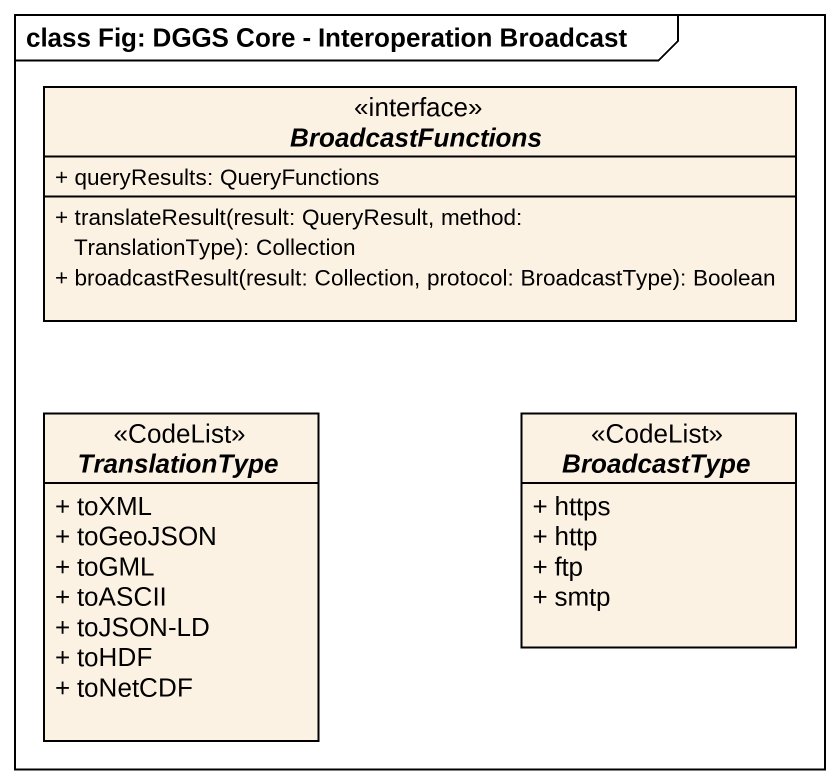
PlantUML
@startuml
mainframe class Fig: DGGS Core - Interoperation Broadcast
hide circle
hide empty members
skinparam classAttributeIconSize 0
abstract class BroadcastFunctions <<interface>> {
  + queryResults: QueryFunctions
  + translateResult(result: QueryResult, method: TranslationType): Collection
  + broadcastResult(result: Collection, protocol: BroadcastType): Boolean
}
abstract class TranslationType <<CodeList>> {
  + toXML
  + toGeoJSON
  + toGML
  + toASCII
  + toJSON-LD
  + toHDF
  + toNetCDF
}
abstract class BroadcastType <<CodeList>> {
  + https
  + http
  + ftp
  + smtp
}
@enduml
